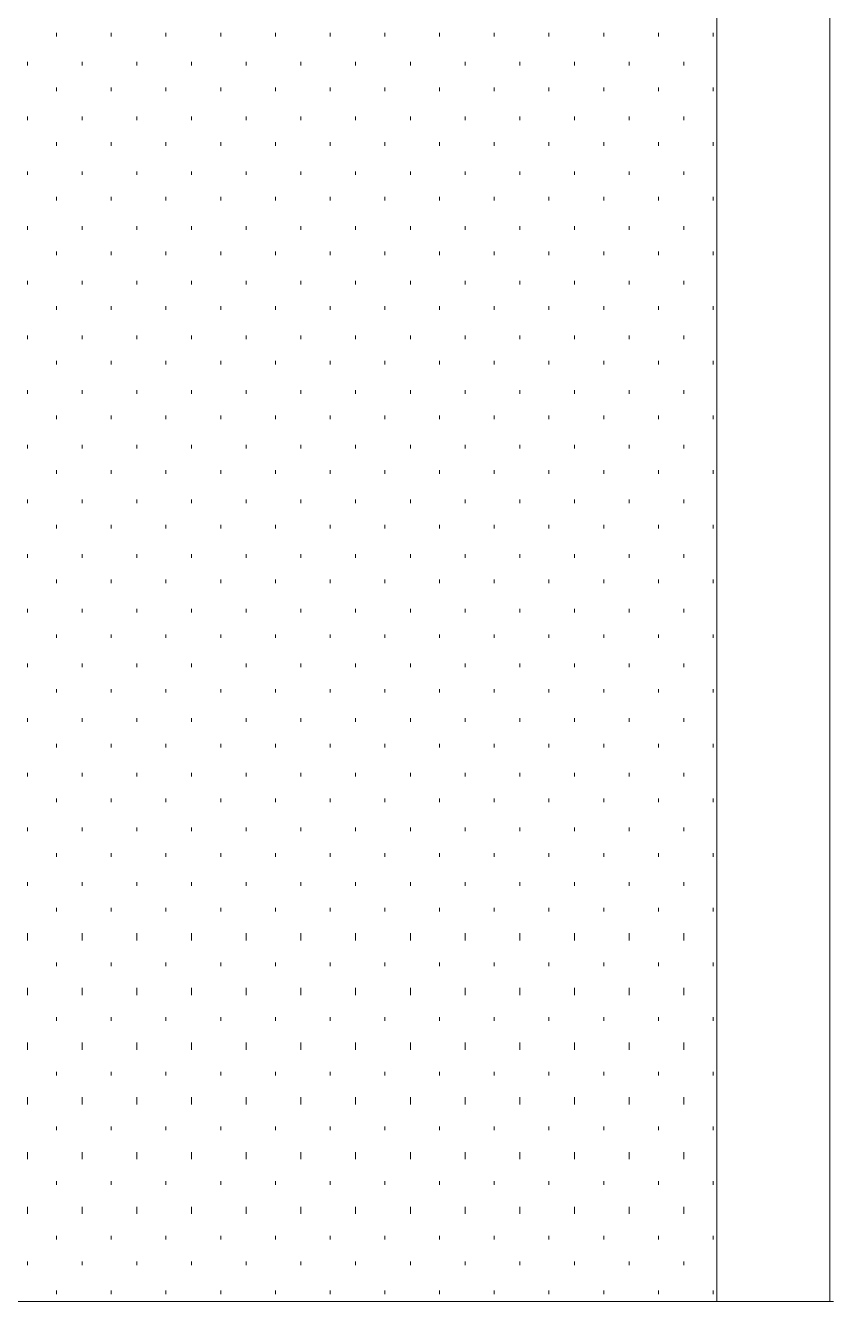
# Model space of a CAD drawing. Header units: inches. Extents: x -6061 to 13621, y -296 to 7483.
# Drawn here: x 12318.67 to 12336.41, y -121.48 to -93.45 of the extents above; entities that cross this region are included whole.
import ezdxf

# ---------------------------------------------------------------- set-up
doc = ezdxf.new("R2010")
doc.units = ezdxf.units.IN
doc.header["$MEASUREMENT"] = 0
doc.layers.get('0').update_dxf_attribs({"linetype": 'CONTINUOUS'})

msp = doc.modelspace()

# ---------------------------------------------------------------- linework, layer by layer
at = {"color": 7, "linetype": 'Continuous', "lineweight": 9, "true_color": 0x000007}
for p, q in [((12333.84714, -121.47911), (12333.84714, -29.45513)), ((12336.32995, -121.47911), (12336.32995, -29.45513)), ((12333.84714, -121.47911), (12333.84714, -31.93793)), ((12333.84714, -121.47911), (12297.80642, -121.47911)), ((12297.80642, -121.47911), (12333.84714, -121.47911)), ((12336.32995, -121.47911), (12333.84714, -121.47911)), ((12333.84714, -121.47911), (12336.32995, -121.47911))]:
    msp.add_line(p, q, dxfattribs=at)
at = {"color": 7, "linetype": 'Continuous', "lineweight": 18, "true_color": 0x000007}
for p, q in [((12336.32995, -29.45513), (12336.32995, -121.47911)), ((12336.41004, -121.47911), (12336.32995, -121.47911)), ((12336.32995, -121.47911), (12336.41004, -121.47911))]:
    msp.add_line(p, q, dxfattribs=at)
at = {"color": 7, "linetype": 'Continuous', "lineweight": 9, "true_color": 0xffffff}
for p, q in [((12319.35076, -93.68771), (12319.35076, -93.60761)), ((12320.55212, -93.68771), (12320.55212, -93.60761)), ((12321.75347, -93.68771), (12321.75347, -93.60761)), ((12322.95483, -93.68771), (12322.95483, -93.60761)), ((12324.15619, -93.68771), (12324.15619, -93.60761)), ((12325.35755, -93.68771), (12325.35755, -93.60761)), ((12326.5589, -93.68771), (12326.5589, -93.60761)), ((12327.76026, -93.68771), (12327.76026, -93.60761)), ((12328.96162, -93.68771), (12328.96162, -93.60761)), ((12330.16298, -93.68771), (12330.16298, -93.60761)), ((12331.36433, -93.68771), (12331.36433, -93.60761)), ((12332.56569, -93.68771), (12332.56569, -93.60761)), ((12333.76705, -93.68771), (12333.76705, -93.60761)), ((12318.71004, -94.32843), (12318.71004, -94.24834)), ((12319.91139, -94.32843), (12319.91139, -94.24834)), ((12321.11275, -94.32843), (12321.11275, -94.24834)), ((12322.31411, -94.32843), (12322.31411, -94.24834)), ((12323.51547, -94.32843), (12323.51547, -94.24834)), ((12324.71682, -94.32843), (12324.71682, -94.24834)), ((12325.91818, -94.32843), (12325.91818, -94.24834)), ((12327.11954, -94.32843), (12327.11954, -94.24834)), ((12328.3209, -94.32843), (12328.3209, -94.24834)), ((12329.52225, -94.32843), (12329.52225, -94.24834)), ((12330.72361, -94.32843), (12330.72361, -94.24834)), ((12331.92497, -94.32843), (12331.92497, -94.24834)), ((12333.12633, -94.32843), (12333.12633, -94.24834)), ((12319.35076, -94.88906), (12319.35076, -94.80897)), ((12320.55212, -94.88906), (12320.55212, -94.80897)), ((12321.75347, -94.88906), (12321.75347, -94.80897)), ((12322.95483, -94.88906), (12322.95483, -94.80897)), ((12324.15619, -94.88906), (12324.15619, -94.80897)), ((12325.35755, -94.88906), (12325.35755, -94.80897)), ((12326.5589, -94.88906), (12326.5589, -94.80897)), ((12327.76026, -94.88906), (12327.76026, -94.80897)), ((12328.96162, -94.88906), (12328.96162, -94.80897)), ((12330.16298, -94.88906), (12330.16298, -94.80897)), ((12331.36433, -94.88906), (12331.36433, -94.80897)), ((12332.56569, -94.88906), (12332.56569, -94.80897)), ((12333.76705, -94.88906), (12333.76705, -94.80897)), ((12318.71004, -95.52979), (12318.71004, -95.4497)), ((12319.91139, -95.52979), (12319.91139, -95.4497)), ((12321.11275, -95.52979), (12321.11275, -95.4497)), ((12322.31411, -95.52979), (12322.31411, -95.4497)), ((12323.51547, -95.52979), (12323.51547, -95.4497)), ((12324.71682, -95.52979), (12324.71682, -95.4497)), ((12325.91818, -95.52979), (12325.91818, -95.4497)), ((12327.11954, -95.52979), (12327.11954, -95.4497)), ((12328.3209, -95.52979), (12328.3209, -95.4497)), ((12329.52225, -95.52979), (12329.52225, -95.4497)), ((12330.72361, -95.52979), (12330.72361, -95.4497)), ((12331.92497, -95.52979), (12331.92497, -95.4497)), ((12333.12633, -95.52979), (12333.12633, -95.4497)), ((12319.35076, -96.09042), (12319.35076, -96.01033)), ((12320.55212, -96.09042), (12320.55212, -96.01033)), ((12321.75347, -96.09042), (12321.75347, -96.01033)), ((12322.95483, -96.09042), (12322.95483, -96.01033)), ((12324.15619, -96.09042), (12324.15619, -96.01033)), ((12325.35755, -96.09042), (12325.35755, -96.01033)), ((12326.5589, -96.09042), (12326.5589, -96.01033)), ((12327.76026, -96.09042), (12327.76026, -96.01033)), ((12328.96162, -96.09042), (12328.96162, -96.01033)), ((12330.16298, -96.09042), (12330.16298, -96.01033)), ((12331.36433, -96.09042), (12331.36433, -96.01033)), ((12332.56569, -96.09042), (12332.56569, -96.01033)), ((12333.76705, -96.09042), (12333.76705, -96.01033)), ((12318.71004, -96.73114), (12318.71004, -96.65105)), ((12319.91139, -96.73114), (12319.91139, -96.65105)), ((12321.11275, -96.73114), (12321.11275, -96.65105)), ((12322.31411, -96.73114), (12322.31411, -96.65105)), ((12323.51547, -96.73114), (12323.51547, -96.65105)), ((12324.71682, -96.73114), (12324.71682, -96.65105)), ((12325.91818, -96.73114), (12325.91818, -96.65105)), ((12327.11954, -96.73114), (12327.11954, -96.65105)), ((12328.3209, -96.73114), (12328.3209, -96.65105)), ((12329.52225, -96.73114), (12329.52225, -96.65105)), ((12330.72361, -96.73114), (12330.72361, -96.65105)), ((12331.92497, -96.73114), (12331.92497, -96.65105)), ((12333.12633, -96.73114), (12333.12633, -96.65105)), ((12319.35076, -97.29178), (12319.35076, -97.21169)), ((12320.55212, -97.29178), (12320.55212, -97.21169)), ((12321.75347, -97.29178), (12321.75347, -97.21169)), ((12322.95483, -97.29178), (12322.95483, -97.21169)), ((12324.15619, -97.29178), (12324.15619, -97.21169)), ((12325.35755, -97.29178), (12325.35755, -97.21169)), ((12326.5589, -97.29178), (12326.5589, -97.21169)), ((12327.76026, -97.29178), (12327.76026, -97.21169)), ((12328.96162, -97.29178), (12328.96162, -97.21169)), ((12330.16298, -97.29178), (12330.16298, -97.21169)), ((12331.36433, -97.29178), (12331.36433, -97.21169)), ((12332.56569, -97.29178), (12332.56569, -97.21169)), ((12333.76705, -97.29178), (12333.76705, -97.21169)), ((12318.71004, -97.9325), (12318.71004, -97.85241)), ((12319.91139, -97.9325), (12319.91139, -97.85241)), ((12321.11275, -97.9325), (12321.11275, -97.85241)), ((12322.31411, -97.9325), (12322.31411, -97.85241)), ((12323.51547, -97.9325), (12323.51547, -97.85241)), ((12324.71682, -97.9325), (12324.71682, -97.85241)), ((12325.91818, -97.9325), (12325.91818, -97.85241)), ((12327.11954, -97.9325), (12327.11954, -97.85241)), ((12328.3209, -97.9325), (12328.3209, -97.85241)), ((12329.52225, -97.9325), (12329.52225, -97.85241)), ((12330.72361, -97.9325), (12330.72361, -97.85241)), ((12331.92497, -97.9325), (12331.92497, -97.85241)), ((12333.12633, -97.9325), (12333.12633, -97.85241)), ((12319.35076, -98.49314), (12319.35076, -98.41304)), ((12320.55212, -98.49314), (12320.55212, -98.41304)), ((12321.75347, -98.49314), (12321.75347, -98.41304)), ((12322.95483, -98.49314), (12322.95483, -98.41304)), ((12324.15619, -98.49314), (12324.15619, -98.41304)), ((12325.35755, -98.49314), (12325.35755, -98.41304)), ((12326.5589, -98.49314), (12326.5589, -98.41304)), ((12327.76026, -98.49314), (12327.76026, -98.41304)), ((12328.96162, -98.49314), (12328.96162, -98.41304)), ((12330.16298, -98.49314), (12330.16298, -98.41304)), ((12331.36433, -98.49314), (12331.36433, -98.41304)), ((12332.56569, -98.49314), (12332.56569, -98.41304)), ((12333.76705, -98.49314), (12333.76705, -98.41304)), ((12318.71004, -99.13386), (12318.71004, -99.05377)), ((12319.91139, -99.13386), (12319.91139, -99.05377)), ((12321.11275, -99.13386), (12321.11275, -99.05377)), ((12322.31411, -99.13386), (12322.31411, -99.05377)), ((12323.51547, -99.13386), (12323.51547, -99.05377)), ((12324.71682, -99.13386), (12324.71682, -99.05377)), ((12325.91818, -99.13386), (12325.91818, -99.05377)), ((12327.11954, -99.13386), (12327.11954, -99.05377)), ((12328.3209, -99.13386), (12328.3209, -99.05377)), ((12329.52225, -99.13386), (12329.52225, -99.05377)), ((12330.72361, -99.13386), (12330.72361, -99.05377)), ((12331.92497, -99.13386), (12331.92497, -99.05377)), ((12333.12633, -99.13386), (12333.12633, -99.05377)), ((12319.35076, -99.69449), (12319.35076, -99.6144)), ((12320.55212, -99.69449), (12320.55212, -99.6144)), ((12321.75347, -99.69449), (12321.75347, -99.6144)), ((12322.95483, -99.69449), (12322.95483, -99.6144)), ((12324.15619, -99.69449), (12324.15619, -99.6144)), ((12325.35755, -99.69449), (12325.35755, -99.6144)), ((12326.5589, -99.69449), (12326.5589, -99.6144)), ((12327.76026, -99.69449), (12327.76026, -99.6144)), ((12328.96162, -99.69449), (12328.96162, -99.6144)), ((12330.16298, -99.69449), (12330.16298, -99.6144)), ((12331.36433, -99.69449), (12331.36433, -99.6144)), ((12332.56569, -99.69449), (12332.56569, -99.6144)), ((12333.76705, -99.69449), (12333.76705, -99.6144)), ((12318.71004, -100.33522), (12318.71004, -100.25513)), ((12319.91139, -100.33522), (12319.91139, -100.25513)), ((12321.11275, -100.33522), (12321.11275, -100.25513)), ((12322.31411, -100.33522), (12322.31411, -100.25513)), ((12323.51547, -100.33522), (12323.51547, -100.25513)), ((12324.71682, -100.33522), (12324.71682, -100.25513)), ((12325.91818, -100.33522), (12325.91818, -100.25513)), ((12327.11954, -100.33522), (12327.11954, -100.25513)), ((12328.3209, -100.33522), (12328.3209, -100.25513)), ((12329.52225, -100.33522), (12329.52225, -100.25513)), ((12330.72361, -100.33522), (12330.72361, -100.25513)), ((12331.92497, -100.33522), (12331.92497, -100.25513)), ((12333.12633, -100.33522), (12333.12633, -100.25513)), ((12319.35076, -100.89585), (12319.35076, -100.81576)), ((12320.55212, -100.89585), (12320.55212, -100.81576)), ((12321.75347, -100.89585), (12321.75347, -100.81576)), ((12322.95483, -100.89585), (12322.95483, -100.81576)), ((12324.15619, -100.89585), (12324.15619, -100.81576)), ((12325.35755, -100.89585), (12325.35755, -100.81576)), ((12326.5589, -100.89585), (12326.5589, -100.81576)), ((12327.76026, -100.89585), (12327.76026, -100.81576)), ((12328.96162, -100.89585), (12328.96162, -100.81576)), ((12330.16298, -100.89585), (12330.16298, -100.81576)), ((12331.36433, -100.89585), (12331.36433, -100.81576)), ((12332.56569, -100.89585), (12332.56569, -100.81576)), ((12333.76705, -100.89585), (12333.76705, -100.81576)), ((12318.71004, -101.53657), (12318.71004, -101.45648)), ((12319.91139, -101.53657), (12319.91139, -101.45648)), ((12321.11275, -101.53657), (12321.11275, -101.45648)), ((12322.31411, -101.53657), (12322.31411, -101.45648)), ((12323.51547, -101.53657), (12323.51547, -101.45648)), ((12324.71682, -101.53657), (12324.71682, -101.45648)), ((12325.91818, -101.53657), (12325.91818, -101.45648)), ((12327.11954, -101.53657), (12327.11954, -101.45648)), ((12328.3209, -101.53657), (12328.3209, -101.45648)), ((12329.52225, -101.53657), (12329.52225, -101.45648)), ((12330.72361, -101.53657), (12330.72361, -101.45648)), ((12331.92497, -101.53657), (12331.92497, -101.45648)), ((12333.12633, -101.53657), (12333.12633, -101.45648)), ((12319.35076, -102.09721), (12319.35076, -102.01712)), ((12320.55212, -102.09721), (12320.55212, -102.01712)), ((12321.75347, -102.09721), (12321.75347, -102.01712)), ((12322.95483, -102.09721), (12322.95483, -102.01712)), ((12324.15619, -102.09721), (12324.15619, -102.01712)), ((12325.35755, -102.09721), (12325.35755, -102.01712)), ((12326.5589, -102.09721), (12326.5589, -102.01712)), ((12327.76026, -102.09721), (12327.76026, -102.01712)), ((12328.96162, -102.09721), (12328.96162, -102.01712)), ((12330.16298, -102.09721), (12330.16298, -102.01712)), ((12331.36433, -102.09721), (12331.36433, -102.01712)), ((12332.56569, -102.09721), (12332.56569, -102.01712)), ((12333.76705, -102.09721), (12333.76705, -102.01712)), ((12318.71004, -102.73793), (12318.71004, -102.65784)), ((12319.91139, -102.73793), (12319.91139, -102.65784)), ((12321.11275, -102.73793), (12321.11275, -102.65784)), ((12322.31411, -102.73793), (12322.31411, -102.65784)), ((12323.51547, -102.73793), (12323.51547, -102.65784)), ((12324.71682, -102.73793), (12324.71682, -102.65784)), ((12325.91818, -102.73793), (12325.91818, -102.65784)), ((12327.11954, -102.73793), (12327.11954, -102.65784)), ((12328.3209, -102.73793), (12328.3209, -102.65784)), ((12329.52225, -102.73793), (12329.52225, -102.65784)), ((12330.72361, -102.73793), (12330.72361, -102.65784)), ((12331.92497, -102.73793), (12331.92497, -102.65784)), ((12333.12633, -102.73793), (12333.12633, -102.65784)), ((12319.35076, -103.29857), (12319.35076, -103.21847)), ((12320.55212, -103.29857), (12320.55212, -103.21847)), ((12321.75347, -103.29857), (12321.75347, -103.21847)), ((12322.95483, -103.29857), (12322.95483, -103.21847)), ((12324.15619, -103.29857), (12324.15619, -103.21847)), ((12325.35755, -103.29857), (12325.35755, -103.21847)), ((12326.5589, -103.29857), (12326.5589, -103.21847)), ((12327.76026, -103.29857), (12327.76026, -103.21847)), ((12328.96162, -103.29857), (12328.96162, -103.21847)), ((12330.16298, -103.29857), (12330.16298, -103.21847)), ((12331.36433, -103.29857), (12331.36433, -103.21847)), ((12332.56569, -103.29857), (12332.56569, -103.21847)), ((12333.76705, -103.29857), (12333.76705, -103.21847)), ((12318.71004, -103.93929), (12318.71004, -103.8592)), ((12319.91139, -103.93929), (12319.91139, -103.8592)), ((12321.11275, -103.93929), (12321.11275, -103.8592)), ((12322.31411, -103.93929), (12322.31411, -103.8592)), ((12323.51547, -103.93929), (12323.51547, -103.8592)), ((12324.71682, -103.93929), (12324.71682, -103.8592)), ((12325.91818, -103.93929), (12325.91818, -103.8592)), ((12327.11954, -103.93929), (12327.11954, -103.8592)), ((12328.3209, -103.93929), (12328.3209, -103.8592)), ((12329.52225, -103.93929), (12329.52225, -103.8592)), ((12330.72361, -103.93929), (12330.72361, -103.8592)), ((12331.92497, -103.93929), (12331.92497, -103.8592)), ((12333.12633, -103.93929), (12333.12633, -103.8592)), ((12319.35076, -104.49992), (12319.35076, -104.41983)), ((12320.55212, -104.49992), (12320.55212, -104.41983)), ((12321.75347, -104.49992), (12321.75347, -104.41983)), ((12322.95483, -104.49992), (12322.95483, -104.41983)), ((12324.15619, -104.49992), (12324.15619, -104.41983)), ((12325.35755, -104.49992), (12325.35755, -104.41983)), ((12326.5589, -104.49992), (12326.5589, -104.41983)), ((12327.76026, -104.49992), (12327.76026, -104.41983)), ((12328.96162, -104.49992), (12328.96162, -104.41983)), ((12330.16298, -104.49992), (12330.16298, -104.41983)), ((12331.36433, -104.49992), (12331.36433, -104.41983)), ((12332.56569, -104.49992), (12332.56569, -104.41983)), ((12333.76705, -104.49992), (12333.76705, -104.41983)), ((12318.71004, -105.14065), (12318.71004, -105.06056)), ((12319.91139, -105.14065), (12319.91139, -105.06056)), ((12321.11275, -105.14065), (12321.11275, -105.06056)), ((12322.31411, -105.14065), (12322.31411, -105.06056)), ((12323.51547, -105.14065), (12323.51547, -105.06056)), ((12324.71682, -105.14065), (12324.71682, -105.06056)), ((12325.91818, -105.14065), (12325.91818, -105.06056)), ((12327.11954, -105.14065), (12327.11954, -105.06056)), ((12328.3209, -105.14065), (12328.3209, -105.06056)), ((12329.52225, -105.14065), (12329.52225, -105.06056)), ((12330.72361, -105.14065), (12330.72361, -105.06056)), ((12331.92497, -105.14065), (12331.92497, -105.06056)), ((12333.12633, -105.14065), (12333.12633, -105.06056)), ((12319.35076, -105.70128), (12319.35076, -105.62119)), ((12320.55212, -105.70128), (12320.55212, -105.62119)), ((12321.75347, -105.70128), (12321.75347, -105.62119)), ((12322.95483, -105.70128), (12322.95483, -105.62119)), ((12324.15619, -105.70128), (12324.15619, -105.62119)), ((12325.35755, -105.70128), (12325.35755, -105.62119)), ((12326.5589, -105.70128), (12326.5589, -105.62119)), ((12327.76026, -105.70128), (12327.76026, -105.62119)), ((12328.96162, -105.70128), (12328.96162, -105.62119)), ((12330.16298, -105.70128), (12330.16298, -105.62119)), ((12331.36433, -105.70128), (12331.36433, -105.62119)), ((12332.56569, -105.70128), (12332.56569, -105.62119)), ((12333.76705, -105.70128), (12333.76705, -105.62119)), ((12318.71004, -106.342), (12318.71004, -106.26191)), ((12319.91139, -106.342), (12319.91139, -106.26191)), ((12321.11275, -106.342), (12321.11275, -106.26191)), ((12322.31411, -106.342), (12322.31411, -106.26191)), ((12323.51547, -106.342), (12323.51547, -106.26191)), ((12324.71682, -106.342), (12324.71682, -106.26191)), ((12325.91818, -106.342), (12325.91818, -106.26191)), ((12327.11954, -106.342), (12327.11954, -106.26191)), ((12328.3209, -106.342), (12328.3209, -106.26191)), ((12329.52225, -106.342), (12329.52225, -106.26191)), ((12330.72361, -106.342), (12330.72361, -106.26191)), ((12331.92497, -106.342), (12331.92497, -106.26191)), ((12333.12633, -106.342), (12333.12633, -106.26191)), ((12319.35076, -106.90264), (12319.35076, -106.82255)), ((12320.55212, -106.90264), (12320.55212, -106.82255)), ((12321.75347, -106.90264), (12321.75347, -106.82255)), ((12322.95483, -106.90264), (12322.95483, -106.82255)), ((12324.15619, -106.90264), (12324.15619, -106.82255)), ((12325.35755, -106.90264), (12325.35755, -106.82255)), ((12326.5589, -106.90264), (12326.5589, -106.82255)), ((12327.76026, -106.90264), (12327.76026, -106.82255)), ((12328.96162, -106.90264), (12328.96162, -106.82255)), ((12330.16298, -106.90264), (12330.16298, -106.82255)), ((12331.36433, -106.90264), (12331.36433, -106.82255)), ((12332.56569, -106.90264), (12332.56569, -106.82255)), ((12333.76705, -106.90264), (12333.76705, -106.82255)), ((12318.71004, -107.54336), (12318.71004, -107.46327)), ((12319.91139, -107.54336), (12319.91139, -107.46327)), ((12321.11275, -107.54336), (12321.11275, -107.46327)), ((12322.31411, -107.54336), (12322.31411, -107.46327)), ((12323.51547, -107.54336), (12323.51547, -107.46327)), ((12324.71682, -107.54336), (12324.71682, -107.46327)), ((12325.91818, -107.54336), (12325.91818, -107.46327)), ((12327.11954, -107.54336), (12327.11954, -107.46327)), ((12328.3209, -107.54336), (12328.3209, -107.46327)), ((12329.52225, -107.54336), (12329.52225, -107.46327)), ((12330.72361, -107.54336), (12330.72361, -107.46327)), ((12331.92497, -107.54336), (12331.92497, -107.46327)), ((12333.12633, -107.54336), (12333.12633, -107.46327)), ((12319.35076, -108.10399), (12319.35076, -108.0239)), ((12320.55212, -108.10399), (12320.55212, -108.0239)), ((12321.75347, -108.10399), (12321.75347, -108.0239)), ((12322.95483, -108.10399), (12322.95483, -108.0239)), ((12324.15619, -108.10399), (12324.15619, -108.0239)), ((12325.35755, -108.10399), (12325.35755, -108.0239)), ((12326.5589, -108.10399), (12326.5589, -108.0239)), ((12327.76026, -108.10399), (12327.76026, -108.0239)), ((12328.96162, -108.10399), (12328.96162, -108.0239)), ((12330.16298, -108.10399), (12330.16298, -108.0239)), ((12331.36433, -108.10399), (12331.36433, -108.0239)), ((12332.56569, -108.10399), (12332.56569, -108.0239)), ((12333.76705, -108.10399), (12333.76705, -108.0239)), ((12318.71004, -108.74472), (12318.71004, -108.66463)), ((12319.91139, -108.74472), (12319.91139, -108.66463)), ((12321.11275, -108.74472), (12321.11275, -108.66463)), ((12322.31411, -108.74472), (12322.31411, -108.66463)), ((12323.51547, -108.74472), (12323.51547, -108.66463)), ((12324.71682, -108.74472), (12324.71682, -108.66463)), ((12325.91818, -108.74472), (12325.91818, -108.66463)), ((12327.11954, -108.74472), (12327.11954, -108.66463)), ((12328.3209, -108.74472), (12328.3209, -108.66463)), ((12329.52225, -108.74472), (12329.52225, -108.66463)), ((12330.72361, -108.74472), (12330.72361, -108.66463)), ((12331.92497, -108.74472), (12331.92497, -108.66463)), ((12333.12633, -108.74472), (12333.12633, -108.66463)), ((12319.35076, -109.30535), (12319.35076, -109.22526)), ((12320.55212, -109.30535), (12320.55212, -109.22526)), ((12321.75347, -109.30535), (12321.75347, -109.22526)), ((12322.95483, -109.30535), (12322.95483, -109.22526)), ((12324.15619, -109.30535), (12324.15619, -109.22526)), ((12325.35755, -109.30535), (12325.35755, -109.22526)), ((12326.5589, -109.30535), (12326.5589, -109.22526)), ((12327.76026, -109.30535), (12327.76026, -109.22526)), ((12328.96162, -109.30535), (12328.96162, -109.22526)), ((12330.16298, -109.30535), (12330.16298, -109.22526)), ((12331.36433, -109.30535), (12331.36433, -109.22526)), ((12332.56569, -109.30535), (12332.56569, -109.22526)), ((12333.76705, -109.30535), (12333.76705, -109.22526)), ((12318.71004, -109.94608), (12318.71004, -109.86599)), ((12319.91139, -109.94608), (12319.91139, -109.86599)), ((12321.11275, -109.94608), (12321.11275, -109.86599)), ((12322.31411, -109.94608), (12322.31411, -109.86599)), ((12323.51547, -109.94608), (12323.51547, -109.86599)), ((12324.71682, -109.94608), (12324.71682, -109.86599)), ((12325.91818, -109.94608), (12325.91818, -109.86599)), ((12327.11954, -109.94608), (12327.11954, -109.86599)), ((12328.3209, -109.94608), (12328.3209, -109.86599)), ((12329.52225, -109.94608), (12329.52225, -109.86599)), ((12330.72361, -109.94608), (12330.72361, -109.86599)), ((12331.92497, -109.94608), (12331.92497, -109.86599)), ((12333.12633, -109.94608), (12333.12633, -109.86599)), ((12319.35076, -110.50671), (12319.35076, -110.42662)), ((12320.55212, -110.50671), (12320.55212, -110.42662)), ((12321.75347, -110.50671), (12321.75347, -110.42662)), ((12322.95483, -110.50671), (12322.95483, -110.42662)), ((12324.15619, -110.50671), (12324.15619, -110.42662)), ((12325.35755, -110.50671), (12325.35755, -110.42662)), ((12326.5589, -110.50671), (12326.5589, -110.42662)), ((12327.76026, -110.50671), (12327.76026, -110.42662)), ((12328.96162, -110.50671), (12328.96162, -110.42662)), ((12330.16298, -110.50671), (12330.16298, -110.42662)), ((12331.36433, -110.50671), (12331.36433, -110.42662)), ((12332.56569, -110.50671), (12332.56569, -110.42662)), ((12333.76705, -110.50671), (12333.76705, -110.42662)), ((12318.71004, -111.14743), (12318.71004, -111.06734)), ((12319.91139, -111.14743), (12319.91139, -111.06734)), ((12321.11275, -111.14743), (12321.11275, -111.06734)), ((12322.31411, -111.14743), (12322.31411, -111.06734)), ((12323.51547, -111.14743), (12323.51547, -111.06734)), ((12324.71682, -111.14743), (12324.71682, -111.06734)), ((12325.91818, -111.14743), (12325.91818, -111.06734)), ((12327.11954, -111.14743), (12327.11954, -111.06734)), ((12328.3209, -111.14743), (12328.3209, -111.06734)), ((12329.52225, -111.14743), (12329.52225, -111.06734)), ((12330.72361, -111.14743), (12330.72361, -111.06734)), ((12331.92497, -111.14743), (12331.92497, -111.06734)), ((12333.12633, -111.14743), (12333.12633, -111.06734)), ((12319.35076, -111.70807), (12319.35076, -111.62798)), ((12320.55212, -111.70807), (12320.55212, -111.62798)), ((12321.75347, -111.70807), (12321.75347, -111.62798)), ((12322.95483, -111.70807), (12322.95483, -111.62798)), ((12324.15619, -111.70807), (12324.15619, -111.62798)), ((12325.35755, -111.70807), (12325.35755, -111.62798)), ((12326.5589, -111.70807), (12326.5589, -111.62798)), ((12327.76026, -111.70807), (12327.76026, -111.62798)), ((12328.96162, -111.70807), (12328.96162, -111.62798)), ((12330.16298, -111.70807), (12330.16298, -111.62798)), ((12331.36433, -111.70807), (12331.36433, -111.62798)), ((12332.56569, -111.70807), (12332.56569, -111.62798)), ((12333.76705, -111.70807), (12333.76705, -111.62798)), ((12318.71004, -112.34879), (12318.71004, -112.2687)), ((12319.91139, -112.34879), (12319.91139, -112.2687)), ((12321.11275, -112.34879), (12321.11275, -112.2687)), ((12322.31411, -112.34879), (12322.31411, -112.2687)), ((12323.51547, -112.34879), (12323.51547, -112.2687)), ((12324.71682, -112.34879), (12324.71682, -112.2687)), ((12325.91818, -112.34879), (12325.91818, -112.2687)), ((12327.11954, -112.34879), (12327.11954, -112.2687)), ((12328.3209, -112.34879), (12328.3209, -112.2687)), ((12329.52225, -112.34879), (12329.52225, -112.2687)), ((12330.72361, -112.34879), (12330.72361, -112.2687)), ((12331.92497, -112.34879), (12331.92497, -112.2687)), ((12333.12633, -112.34879), (12333.12633, -112.2687)), ((12319.35076, -112.90942), (12319.35076, -112.82933)), ((12320.55212, -112.90942), (12320.55212, -112.82933)), ((12321.75347, -112.90942), (12321.75347, -112.82933)), ((12322.95483, -112.90942), (12322.95483, -112.82933)), ((12324.15619, -112.90942), (12324.15619, -112.82933)), ((12325.35755, -112.90942), (12325.35755, -112.82933)), ((12326.5589, -112.90942), (12326.5589, -112.82933)), ((12327.76026, -112.90942), (12327.76026, -112.82933)), ((12328.96162, -112.90942), (12328.96162, -112.82933)), ((12330.16298, -112.90942), (12330.16298, -112.82933)), ((12331.36433, -112.90942), (12331.36433, -112.82933)), ((12332.56569, -112.90942), (12332.56569, -112.82933)), ((12333.76705, -112.90942), (12333.76705, -112.82933)), ((12318.71004, -113.55015), (12318.71004, -113.38997)), ((12319.91139, -113.55015), (12319.91139, -113.38997)), ((12321.11275, -113.55015), (12321.11275, -113.38997)), ((12322.31411, -113.55015), (12322.31411, -113.38997)), ((12323.51547, -113.55015), (12323.51547, -113.38997)), ((12324.71682, -113.55015), (12324.71682, -113.38997)), ((12325.91818, -113.55015), (12325.91818, -113.38997)), ((12327.11954, -113.55015), (12327.11954, -113.38997)), ((12328.3209, -113.55015), (12328.3209, -113.38997)), ((12329.52225, -113.55015), (12329.52225, -113.38997)), ((12330.72361, -113.55015), (12330.72361, -113.38997)), ((12331.92497, -113.55015), (12331.92497, -113.38997)), ((12333.12633, -113.55015), (12333.12633, -113.38997)), ((12319.35076, -114.11078), (12319.35076, -114.03069)), ((12320.55212, -114.11078), (12320.55212, -114.03069)), ((12321.75347, -114.11078), (12321.75347, -114.03069)), ((12322.95483, -114.11078), (12322.95483, -114.03069)), ((12324.15619, -114.11078), (12324.15619, -114.03069)), ((12325.35755, -114.11078), (12325.35755, -114.03069)), ((12326.5589, -114.11078), (12326.5589, -114.03069)), ((12327.76026, -114.11078), (12327.76026, -114.03069)), ((12328.96162, -114.11078), (12328.96162, -114.03069)), ((12330.16298, -114.11078), (12330.16298, -114.03069)), ((12331.36433, -114.11078), (12331.36433, -114.03069)), ((12332.56569, -114.11078), (12332.56569, -114.03069)), ((12333.76705, -114.11078), (12333.76705, -114.03069)), ((12318.71004, -114.75151), (12318.71004, -114.59133)), ((12319.91139, -114.75151), (12319.91139, -114.59133)), ((12321.11275, -114.75151), (12321.11275, -114.59133)), ((12322.31411, -114.75151), (12322.31411, -114.59133)), ((12323.51547, -114.75151), (12323.51547, -114.59133)), ((12324.71682, -114.75151), (12324.71682, -114.59133)), ((12325.91818, -114.75151), (12325.91818, -114.59133)), ((12327.11954, -114.75151), (12327.11954, -114.59133)), ((12328.3209, -114.75151), (12328.3209, -114.59133)), ((12329.52225, -114.75151), (12329.52225, -114.59133)), ((12330.72361, -114.75151), (12330.72361, -114.59133)), ((12331.92497, -114.75151), (12331.92497, -114.59133)), ((12333.12633, -114.75151), (12333.12633, -114.59133)), ((12319.35076, -115.31214), (12319.35076, -115.23205)), ((12320.55212, -115.31214), (12320.55212, -115.23205)), ((12321.75347, -115.31214), (12321.75347, -115.23205)), ((12322.95483, -115.31214), (12322.95483, -115.23205)), ((12324.15619, -115.31214), (12324.15619, -115.23205)), ((12325.35755, -115.31214), (12325.35755, -115.23205)), ((12326.5589, -115.31214), (12326.5589, -115.23205)), ((12327.76026, -115.31214), (12327.76026, -115.23205)), ((12328.96162, -115.31214), (12328.96162, -115.23205)), ((12330.16298, -115.31214), (12330.16298, -115.23205)), ((12331.36433, -115.31214), (12331.36433, -115.23205)), ((12332.56569, -115.31214), (12332.56569, -115.23205)), ((12333.76705, -115.31214), (12333.76705, -115.23205)), ((12318.71004, -115.95286), (12318.71004, -115.79268)), ((12319.91139, -115.95286), (12319.91139, -115.79268)), ((12321.11275, -115.95286), (12321.11275, -115.79268)), ((12322.31411, -115.95286), (12322.31411, -115.79268)), ((12323.51547, -115.95286), (12323.51547, -115.79268)), ((12324.71682, -115.95286), (12324.71682, -115.79268)), ((12325.91818, -115.95286), (12325.91818, -115.79268)), ((12327.11954, -115.95286), (12327.11954, -115.79268)), ((12328.3209, -115.95286), (12328.3209, -115.79268)), ((12329.52225, -115.95286), (12329.52225, -115.79268)), ((12330.72361, -115.95286), (12330.72361, -115.79268)), ((12331.92497, -115.95286), (12331.92497, -115.79268)), ((12333.12633, -115.95286), (12333.12633, -115.79268)), ((12319.35076, -116.5135), (12319.35076, -116.43341)), ((12320.55212, -116.5135), (12320.55212, -116.43341)), ((12321.75347, -116.5135), (12321.75347, -116.43341)), ((12322.95483, -116.5135), (12322.95483, -116.43341)), ((12324.15619, -116.5135), (12324.15619, -116.43341)), ((12325.35755, -116.5135), (12325.35755, -116.43341)), ((12326.5589, -116.5135), (12326.5589, -116.43341)), ((12327.76026, -116.5135), (12327.76026, -116.43341)), ((12328.96162, -116.5135), (12328.96162, -116.43341)), ((12330.16298, -116.5135), (12330.16298, -116.43341)), ((12331.36433, -116.5135), (12331.36433, -116.43341)), ((12332.56569, -116.5135), (12332.56569, -116.43341)), ((12333.76705, -116.5135), (12333.76705, -116.43341)), ((12318.71004, -117.15422), (12318.71004, -116.99404)), ((12319.91139, -117.15422), (12319.91139, -116.99404)), ((12321.11275, -117.15422), (12321.11275, -116.99404)), ((12322.31411, -117.15422), (12322.31411, -116.99404)), ((12323.51547, -117.15422), (12323.51547, -116.99404)), ((12324.71682, -117.15422), (12324.71682, -116.99404)), ((12325.91818, -117.15422), (12325.91818, -116.99404)), ((12327.11954, -117.15422), (12327.11954, -116.99404)), ((12328.3209, -117.15422), (12328.3209, -116.99404)), ((12329.52225, -117.15422), (12329.52225, -116.99404)), ((12330.72361, -117.15422), (12330.72361, -116.99404)), ((12331.92497, -117.15422), (12331.92497, -116.99404)), ((12333.12633, -117.15422), (12333.12633, -116.99404)), ((12319.35076, -117.71485), (12319.35076, -117.63476)), ((12320.55212, -117.71485), (12320.55212, -117.63476)), ((12321.75347, -117.71485), (12321.75347, -117.63476)), ((12322.95483, -117.71485), (12322.95483, -117.63476)), ((12324.15619, -117.71485), (12324.15619, -117.63476)), ((12325.35755, -117.71485), (12325.35755, -117.63476)), ((12326.5589, -117.71485), (12326.5589, -117.63476)), ((12327.76026, -117.71485), (12327.76026, -117.63476)), ((12328.96162, -117.71485), (12328.96162, -117.63476)), ((12330.16298, -117.71485), (12330.16298, -117.63476)), ((12331.36433, -117.71485), (12331.36433, -117.63476)), ((12332.56569, -117.71485), (12332.56569, -117.63476)), ((12333.76705, -117.71485), (12333.76705, -117.63476)), ((12318.71004, -118.35558), (12318.71004, -118.1954)), ((12319.91139, -118.35558), (12319.91139, -118.1954)), ((12321.11275, -118.35558), (12321.11275, -118.1954)), ((12322.31411, -118.35558), (12322.31411, -118.1954)), ((12323.51547, -118.35558), (12323.51547, -118.1954)), ((12324.71682, -118.35558), (12324.71682, -118.1954)), ((12325.91818, -118.35558), (12325.91818, -118.1954)), ((12327.11954, -118.35558), (12327.11954, -118.1954)), ((12328.3209, -118.35558), (12328.3209, -118.1954)), ((12329.52225, -118.35558), (12329.52225, -118.1954)), ((12330.72361, -118.35558), (12330.72361, -118.1954)), ((12331.92497, -118.35558), (12331.92497, -118.1954)), ((12333.12633, -118.35558), (12333.12633, -118.1954)), ((12319.35076, -118.91621), (12319.35076, -118.83612)), ((12320.55212, -118.91621), (12320.55212, -118.83612)), ((12321.75347, -118.91621), (12321.75347, -118.83612)), ((12322.95483, -118.91621), (12322.95483, -118.83612)), ((12324.15619, -118.91621), (12324.15619, -118.83612)), ((12325.35755, -118.91621), (12325.35755, -118.83612)), ((12326.5589, -118.91621), (12326.5589, -118.83612)), ((12327.76026, -118.91621), (12327.76026, -118.83612)), ((12328.96162, -118.91621), (12328.96162, -118.83612)), ((12330.16298, -118.91621), (12330.16298, -118.83612)), ((12331.36433, -118.91621), (12331.36433, -118.83612)), ((12332.56569, -118.91621), (12332.56569, -118.83612)), ((12333.76705, -118.91621), (12333.76705, -118.83612)), ((12318.71004, -119.55694), (12318.71004, -119.39676)), ((12319.91139, -119.55694), (12319.91139, -119.39676)), ((12321.11275, -119.55694), (12321.11275, -119.39676)), ((12322.31411, -119.55694), (12322.31411, -119.39676)), ((12323.51547, -119.55694), (12323.51547, -119.39676)), ((12324.71682, -119.55694), (12324.71682, -119.39676)), ((12325.91818, -119.55694), (12325.91818, -119.39676)), ((12327.11954, -119.55694), (12327.11954, -119.39676)), ((12328.3209, -119.55694), (12328.3209, -119.39676)), ((12329.52225, -119.55694), (12329.52225, -119.39676)), ((12330.72361, -119.55694), (12330.72361, -119.39676)), ((12331.92497, -119.55694), (12331.92497, -119.39676)), ((12333.12633, -119.55694), (12333.12633, -119.39676)), ((12319.35076, -120.11757), (12319.35076, -120.03748)), ((12320.55212, -120.11757), (12320.55212, -120.03748)), ((12321.75347, -120.11757), (12321.75347, -120.03748)), ((12322.95483, -120.11757), (12322.95483, -120.03748)), ((12324.15619, -120.11757), (12324.15619, -120.03748)), ((12325.35755, -120.11757), (12325.35755, -120.03748)), ((12326.5589, -120.11757), (12326.5589, -120.03748)), ((12327.76026, -120.11757), (12327.76026, -120.03748)), ((12328.96162, -120.11757), (12328.96162, -120.03748)), ((12330.16298, -120.11757), (12330.16298, -120.03748)), ((12331.36433, -120.11757), (12331.36433, -120.03748)), ((12332.56569, -120.11757), (12332.56569, -120.03748)), ((12333.76705, -120.11757), (12333.76705, -120.03748)), ((12318.71004, -120.6782), (12318.71004, -120.59811)), ((12319.91139, -120.6782), (12319.91139, -120.59811)), ((12321.11275, -120.6782), (12321.11275, -120.59811)), ((12322.31411, -120.6782), (12322.31411, -120.59811)), ((12323.51547, -120.6782), (12323.51547, -120.59811)), ((12324.71682, -120.6782), (12324.71682, -120.59811)), ((12325.91818, -120.6782), (12325.91818, -120.59811)), ((12327.11954, -120.6782), (12327.11954, -120.59811)), ((12328.3209, -120.6782), (12328.3209, -120.59811)), ((12329.52225, -120.6782), (12329.52225, -120.59811)), ((12330.72361, -120.6782), (12330.72361, -120.59811)), ((12331.92497, -120.6782), (12331.92497, -120.59811)), ((12333.12633, -120.6782), (12333.12633, -120.59811)), ((12319.35076, -121.31893), (12319.35076, -121.23884)), ((12320.55212, -121.31893), (12320.55212, -121.23884)), ((12321.75347, -121.31893), (12321.75347, -121.23884)), ((12322.95483, -121.31893), (12322.95483, -121.23884)), ((12324.15619, -121.31893), (12324.15619, -121.23884)), ((12325.35755, -121.31893), (12325.35755, -121.23884)), ((12326.5589, -121.31893), (12326.5589, -121.23884)), ((12327.76026, -121.31893), (12327.76026, -121.23884)), ((12328.96162, -121.31893), (12328.96162, -121.23884)), ((12330.16298, -121.31893), (12330.16298, -121.23884)), ((12331.36433, -121.31893), (12331.36433, -121.23884)), ((12332.56569, -121.31893), (12332.56569, -121.23884)), ((12333.76705, -121.31893), (12333.76705, -121.23884))]:
    msp.add_line(p, q, dxfattribs=at)

doc.saveas('drawing.dxf')
